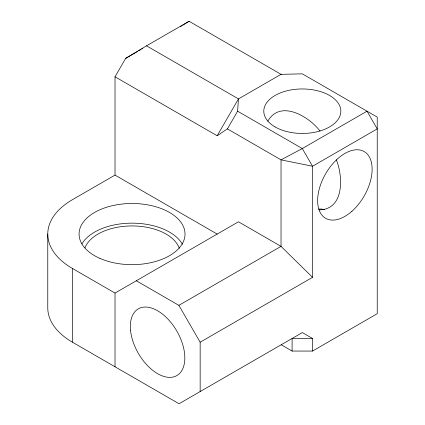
<?xml version="1.0" encoding="UTF-8"?>
<svg xmlns="http://www.w3.org/2000/svg" width="425" height="425" viewBox="0 0 425 425"><rect width="100%" height="100%" fill="white"/><g stroke="black" fill="none" stroke-linecap="round" stroke-linejoin="round"><path stroke-width="0.64" d="M281.308 74.492L189.088 21.25L146.519 45.826L125.662 58.358L115.021 76.792L217.18 135.772L227.396 128.892L237.612 111.196L238.462 98.908L281.031 74.332L302.313 73.844L377.23 117.098L377.23 313.703L312.529 351.061L292.097 351.061L281.201 344.771M267.819 121.173C280.335 99.179 309.023 116.578 320.014 131.012M217.18 135.772L238.462 98.908L146.519 45.826M180.482 26.632L181.56 25.957M182.633 25.288L189.088 21.25M125.662 58.358L137.679 51.425M138.821 50.761L140.537 49.773M141.679 49.109L142.827 48.45M217.18 234.079L115.021 175.095L72.452 199.67A84.277 48.657 0 0 0 72.452 268.483L72.452 342.21L179.042 403.75L302.313 332.578L312.529 338.475L312.529 351.061M72.452 268.483L115.021 293.059L238.462 221.792L281.031 246.367L312.529 277.334L200.154 342.21L200.154 391.558M136.303 280.771L178.872 305.347L281.031 246.367L281.031 159.858L227.396 128.892M318.596 209.116L321.576 209.004L324.402 209.684M312.529 338.475L292.097 338.475L292.097 351.061M319.191 209.907C344.388 209.557 343.209 176.566 336.329 159.832M237.612 111.196L302.313 148.553L312.529 166.249L312.529 277.334M178.872 305.347L200.154 342.21M115.021 76.792L115.021 175.095M115.021 293.059L115.021 366.786M47.77 234.079L47.77 307.806A84.277 48.657 0 0 0 72.452 342.21M81.94 243.812A52.976 30.584 0 0 1 132.472 223.157A52.976 30.584 0 0 1 182.426 244.279M84.995 247.807A48.158 27.806 0 0 1 132.425 225.935A48.158 27.806 0 0 1 179.254 248.232M367.014 111.196L302.313 148.553L281.031 159.858L312.529 166.249L377.23 128.892L367.014 111.196M99.886 258.379A52.976 30.584 0 0 0 184.583 238.005A52.976 30.584 0 0 0 111.674 205.843A52.976 30.584 0 0 0 99.886 258.379M351.932 211.241A38.526 22.243 -60 0 0 364.145 151.56A38.526 22.243 -60 0 0 318.564 191.978A38.526 22.243 -60 0 0 351.932 211.241M275.071 126.926A38.526 22.243 0 0 0 339.527 116.955A38.526 22.243 0 0 0 292.342 89.712A38.526 22.243 0 0 0 275.071 126.926M130.576 330.724A38.526 22.243 60 0 0 174.17 376.741A38.526 22.243 60 0 0 168.013 319.17A38.526 22.243 60 0 0 130.576 330.724"/></g></svg>
